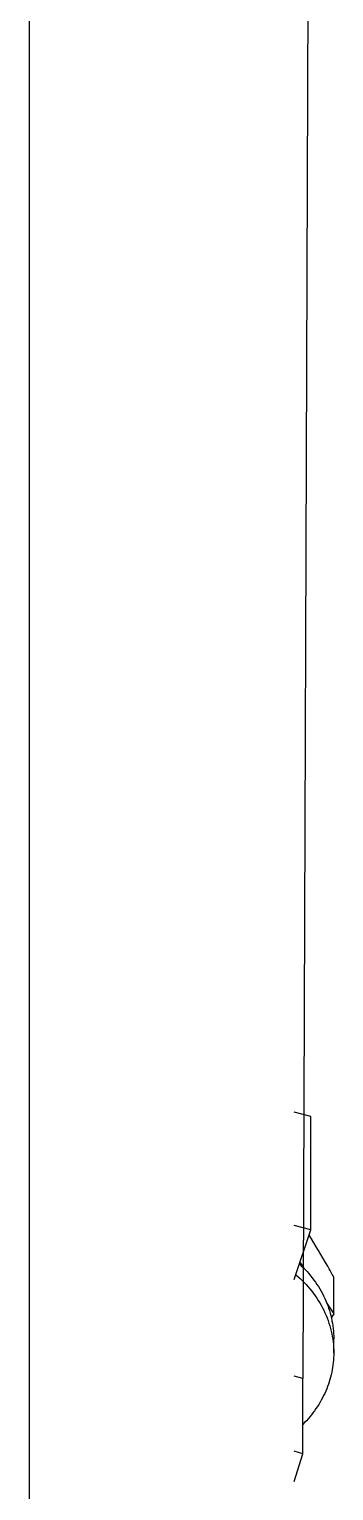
# Model space of a CAD drawing. Header units: millimetres. Extents: x 324 to 7054, y -67 to 2159.
# Drawn here: x 6702.7 to 6721.4, y 1221.8 to 1311.2 of the extents above; entities that cross this region are included whole.
import ezdxf

# ---------------------------------------------------------------- set-up
doc = ezdxf.new("R2010")
doc.units = ezdxf.units.MM
doc.header["$LTSCALE"] = 153.67
doc.layers.get('0').update_dxf_attribs({"linetype": 'CONTINUOUS'})
doc.layers.add('00_BUW_DATUM', color=7, linetype='CONTINUOUS')
doc.layers.add('02___PRT_ALL_AXES', color=7, linetype='CONTINUOUS')

msp = doc.modelspace()

# ---------------------------------------------------------------- linework, layer by layer
at = {"linetype": 'ByBlock'}
for p, q in [((6719.96294, 1244.68388), (6718.92854, 1244.95679)), ((6719.96292, 1237.76159), (6719.96294, 1244.68388)), ((6719.96292, 1237.76159), (6718.92854, 1238.03449)), ((6718.92854, 1234.72962), (6719.96292, 1237.76159)), ((6719.28809, 1235.78353), (6719.55201, 1235.38153)), ((6720.92713, 1233.287), (6721.3642, 1232.62127)), ((6721.3642, 1232.62127), (6721.20811, 1232.38352)), ((6719.46292, 1228.66352), (6718.92854, 1228.81562)), ((6719.46292, 1224.06691), (6719.46292, 1228.66352)), ((6719.46292, 1224.06691), (6718.92854, 1224.21901)), ((6718.92854, 1222.37707), (6719.46292, 1224.06691))]:
    msp.add_line(p, q, dxfattribs=at)
at = {"layer": '00_BUW_DATUM', "linetype": 'ByBlock'}
for p, q in [((6721.3642, 1232.62127), (6721.36421, 1234.86813)), ((6721.35864, 1230.24083), (6721.35864, 1231.09778))]:
    msp.add_line(p, q, dxfattribs=at)
for points, knots in [([(6721.36421, 1234.86813), (6721.2412, 1235.0893), (6720.75378, 1235.95591), (6720.24655, 1236.81163), (6719.85088, 1237.43843)], [0, 0, 0, 0, 0.25452118, 1, 1, 1, 1]), ([(6719.25343, 1235.67965), (6719.58228, 1235.38021), (6720.1782, 1234.72484), (6720.85031, 1233.59505), (6721.26506, 1232.37109), (6721.35864, 1231.51981), (6721.35864, 1231.09778)], [0, 0, 0, 0, 0.25743645, 0.50889764, 0.75571835, 1, 1, 1, 1]), ([(6719.03031, 1235.01751), (6719.39157, 1234.71503), (6720.0484, 1234.04504), (6720.7932, 1232.86995), (6721.25438, 1231.58444), (6721.35864, 1230.68589), (6721.35864, 1230.24083)], [0, 0, 0, 0, 0.25805492, 0.50968893, 0.75624724, 1, 1, 1, 1]), ([(6721.35864, 1230.24083), (6721.35864, 1229.84198), (6721.27519, 1229.03816), (6720.9047, 1227.877), (6720.30239, 1226.79533), (6719.76559, 1226.1577), (6719.46839, 1225.86318)], [0, 0, 0, 0, 0.24480451, 0.49189098, 0.74318856, 1, 1, 1, 1])]:
    msp.add_open_spline(points, degree=3, knots=knots, dxfattribs=at)
at = {"layer": '02___PRT_ALL_AXES', "linetype": 'ByBlock'}
for p, q in [((6702.71879, 1727.56174), (6702.71879, 1216.39225)), ((6720.32854, 1467.41974), (6719.46292, 1228.66352))]:
    msp.add_line(p, q, dxfattribs=at)

doc.saveas('drawing.dxf')
